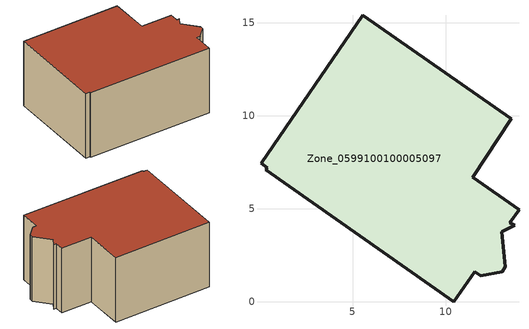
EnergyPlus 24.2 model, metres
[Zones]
Zone_0599100100005097
 floor ground (C_G): 11.57,1.61 10.43,0 0.33,7.11 0.41,7.22 0.08,7.45 5.55,15.41 13.54,9.84 11.46,6.7 13.95,4.94 13.46,4.24 13.71,4.11 13.02,3.76 13.22,1.88 13.04,1.62 11.88,1.4 z0
 wall outside (C_F): 13.54,9.84 5.55,15.41 0.08,7.45 0.41,7.22 0.33,7.11 10.43,0 11.57,1.61 11.88,1.4 13.04,1.62 13.22,1.88 13.02,3.76 13.71,4.11 13.46,4.24 13.95,4.94 11.46,6.7 13.54,9.84 z0:6.8
 roof outside (C_R): 5.55,15.41 0.08,7.45 0.41,7.22 0.33,7.11 10.43,0 11.57,1.61 11.88,1.4 13.04,1.62 13.22,1.88 13.02,3.76 13.71,4.11 13.46,4.24 13.95,4.94 11.46,6.7 13.54,9.84 z6.8
[BUILDING]
Pand.0599100100005097: North Axis=0; Terrain=City; Loads Convergence Tolerance Value=0.04; Temperature Convergence Tolerance Value=0.4; Solar Distribution=FullExterior; Maximum Number of Warmup Days=25; Minimum Number of Warmup Days=1
[Site:Location]
Rotterdam.The.Hague.AP_ZH_NLD Design_Conditions: Latitude=51.96; Longitude=4.45; Time Zone=1; Elevation=-4.5
[SITE:GROUNDTEMPERATURE:BUILDINGSURFACE]
18, 18, 18, 18, 18, 18, 18, 18, 18, 18, 18, 18
[MATERIAL] Thermal Absorptance=0.9; Solar Absorptance=0.7; Visible Absorptance=0.7
Name | Roughness | Thickness | Conductivity | Density | Specific Heat
G.D.2006-2014 | MediumSmooth | 0.15 | 0.06 | 540 | 1210
F.D.2006-2014 | Rough | 0.3 | 0.12 | 1920 | 840
R.D.2006-2014 | MediumRough | 0.2 | 0.08 | 1500 | 1000
[CONSTRUCTION]
C_G: G.D.2006-2014
C_F: F.D.2006-2014
C_R: R.D.2006-2014
[ZONE]
Zone_0599100100005097: Type=1; Multiplier=1; Ceiling Height=Autocalculate; Volume=Autocalculate; Floor Area=autocalculate; Part of Total Floor Area=Yes
[ZONEINFILTRATION:DESIGNFLOWRATE]
Infil_Zone_0599100100005097: Zone or ZoneList or Space or SpaceList=Zone_0599100100005097; Schedule=AlwaysOn; Design Flow Rate Calculation Method=Flow/Area; Flow Rate per Floor Area=0.0021; Constant Term Coefficient=1; Temperature Term Coefficient=0; Velocity Term Coefficient=0; Velocity Squared Term Coefficient=0
[HVACTEMPLATE:ZONE:IDEALLOADSAIRSYSTEM]
Zone_0599100100005097: Maximum Heating Supply Air Temperature=50; Minimum Cooling Supply Air Temperature=13; Maximum Heating Supply Air Humidity Ratio=0.0156; Minimum Cooling Supply Air Humidity Ratio=0.0077; Heating Limit=NoLimit; Cooling Limit=NoLimit; Dehumidification Control Type=ConstantSensibleHeatRatio; Cooling Sensible Heat Ratio=0.7; Dehumidification Setpoint=60; Humidification Control Type=None; Humidification Setpoint=30; Outdoor Air Method=None; Outdoor Air Flow Rate per Person=0.00944; Outdoor Air Flow Rate per Zone Floor Area=0; Outdoor Air Flow Rate per Zone=0; Demand Controlled Ventilation Type=None; Outdoor Air Economizer Type=NoEconomizer; Heat Recovery Type=None; Sensible Heat Recovery Effectiveness=0.7; Latent Heat Recovery Effectiveness=0.65
[ZONECONTROL:THERMOSTAT]
ThermostatControl_Zone_0599100100005097: Zone or ZoneList=Zone_0599100100005097; Control Type Schedule=DualSetpointControlType; Control 1=Thermostat_Zone_0599100100005097; Temperature Difference Between Cutout And Setpoint=0
[THERMOSTATSETPOINT:DUALSETPOINT]
Thermostat_Zone_0599100100005097: Heating Setpoint Temperature Schedule=HeatingSetpoint_Zone_0599100100005097; Cooling Setpoint Temperature Schedule=CoolingSetpoint_Zone_0599100100005097
[SCHEDULE:COMPACT]
HeatingSetpoint_Zone_0599100100005097: Through: 12/31, For: AllDays, Until: 24:00, 21
CoolingSetpoint_Zone_0599100100005097: Through: 12/31, For: AllDays, Until: 24:00, 24
DualSetpointControlType: Through: 12/31, For: AllDays, Until: 24:00, 4
AlwaysOn: Through: 12/31, For: AllDays, Until: 24:00, 1
